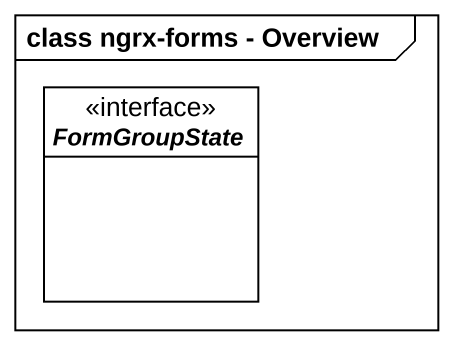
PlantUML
@startuml
mainframe class ngrx-forms - Overview
hide circle
hide empty members
interface FormGroupState
@enduml
